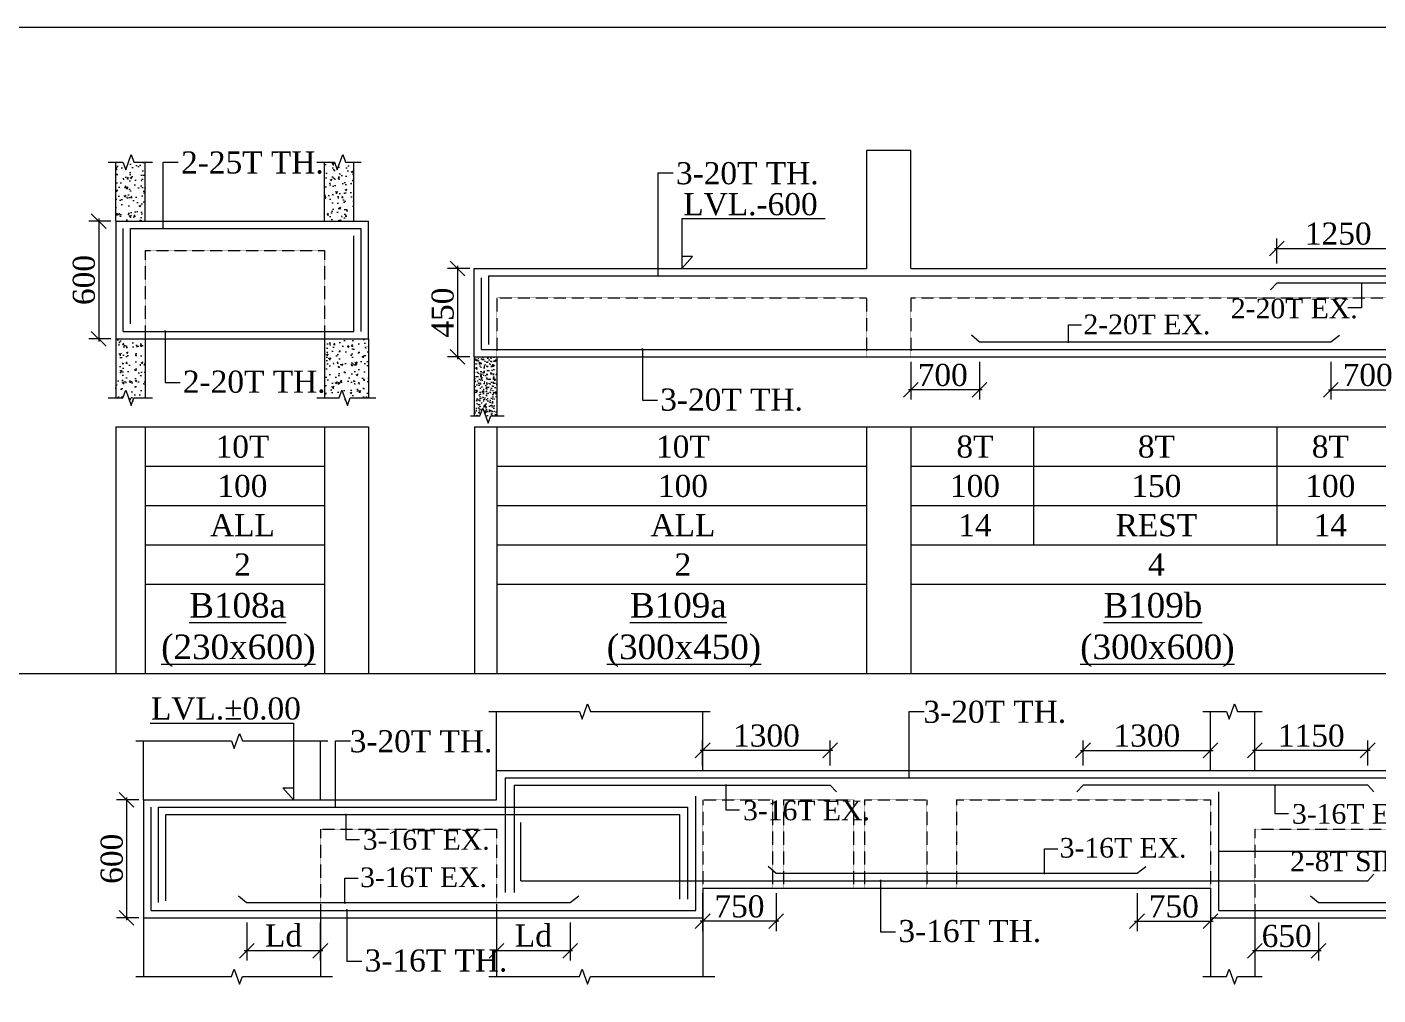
# Model space of a CAD drawing. Header units: millimetres. Extents: x 9781889 to 10654170, y -7832723 to -7608561.
# Drawn here: x 10333188 to 10346951, y -7770074 to -7760218 of the extents above; entities that cross this region are included whole.
import ezdxf
from ezdxf.enums import TextEntityAlignment as Align

# ---------------------------------------------------------------- set-up
doc = ezdxf.new("R2010")
doc.units = ezdxf.units.MM
doc.header["$LTSCALE"] = 10
doc.header["$PDMODE"] = 3
doc.linetypes.add('HIDDEN', pattern=[0.375, 0.25, -0.125])
for name, color, linetype, lineweight in [('LVL', 3, 'Continuous', 0), ('S-CUT OUT LINE', 9, 'Continuous', 0), ('S-DIM L.S.', 7, 'Continuous', 0), ('S-HATCH', 8, 'Continuous', 0), ('S-L.S.SECTION', 5, 'Continuous', 0), ('S-L.S.SLAB LINE', 252, 'HIDDEN', 0), ('S-L.S.STEEL', 1, 'Continuous', 9), ('S-L.S.STEEL 1', 6, 'Continuous', 0), ('S-SECTION MARK', 7, 'Continuous', 0), ('S-SHEET', 251, 'Continuous', 0), ('S-TEXT', 7, 'Continuous', 0), ('S-TEXT L.S. BEAM NO.', 30, 'Continuous', 0), ('S-TEXT. L.S.', 7, 'Continuous', 0)]:
    doc.layers.add(name, color=color, linetype=linetype, lineweight=lineweight)
doc.styles.add('135', font='arial.ttf', dxfattribs={"width": 0.8, "height": 135})
doc.styles.get("Standard").update_dxf_attribs({"font": 'arial.ttf'})
doc.styles.add('TEXT', font='times.ttf')
doc.dimstyles.new('75', dxfattribs={"dimtxt": 135, "dimasz": 90, "dimexe": 0.1, "dimexo": 0.03, "dimgap": 0.09, "dimtad": 1, "dimdec": 0, "dimzin": 0, "dimdsep": 46, "dimtxsty": '135', "dimblk": 'ARCHTICK', "dimcen": 0.09, "dimclrd": 256, "dimclre": 256, "dimclrt": 256, "dimadec": 0, "dimazin": 0, "dimtfac": 1, "dimtdec": 0, "dimtofl": 0, "dimtmove": 1, "dimatfit": 3, "dimldrblk": 'DOTSMALL', "dimfxl": 1, "dimtolj": 1, "dimtzin": 0, "dimlwd": -1, "dimlwe": -1, "dimarcsym": 0})
doc.dimstyles.new('SETU_1', dxfattribs={"dimtxt": 200, "dimasz": 150, "dimexe": 100, "dimexo": 50, "dimgap": 35, "dimtad": 1, "dimdec": 0, "dimzin": 0, "dimdsep": 46, "dimtxsty": 'Standard', "dimblk": 'OBLIQUE', "dimcen": 150, "dimdle": 25, "dimclrd": 256, "dimclre": 7, "dimclrt": 256, "dimadec": 0, "dimazin": 0, "dimtfac": 1, "dimtdec": 0, "dimtofl": 0, "dimtmove": 1, "dimatfit": 3, "dimfxl": 1, "dimtolj": 1, "dimtzin": 0, "dimlwd": -1, "dimlwe": 5, "dimarcsym": 1})
pattern_1 = [(50, (85437.4, 8513.23), (182.184669, -15.9390855), [19.05, -209.55]), (355, (85437.4, 8513.23), (-35.2434214, 191.0568452), [15.24, -167.6405842]), (100.4514447, (85452.58, 8511.9), (146.941247, 175.117752), [16.1900088, -178.0902446]), (46.1842, (85437.4, 8564.03), (271.079041, -42.042328), [28.575, -314.325]), (96.6355576, (85460, 8560.53), (237.404134, 247.4261246), [24.285023, -267.135608]), (351.1841512, (85437.4, 8564.03), (237.404134, 247.4261246), [22.859967, -251.459732]), (21, (85462.8, 8551.33), (151.6143913, -102.2651982), [19.05, -209.55]), (326, (85462.8, 8551.33), (61.8020283, 184.187966), [15.24, -167.64]), (71.451445, (85475.43, 8542.81), (213.4164193, 81.922769), [16.1900088, -178.0899376]), (37.5, (85437.4, 8513.23), (3.08860325, 84.55503887), [0, -165.608, 0, -170.18, 0, -168.275]), (7.5, (85437.4, 8513.23), (66.8196625, 100.1805748), [0, -97.028, 0, -161.798, 0, -64.135]), (327.5, (85380.76, 8513.23), (135.59059517, -5.728744), [0, -63.5, 0, -198.12, 0, -262.89]), (317.5, (85355.36, 8513.23), (148.1291814, 25.426491), [0, -82.55, 0, -131.572, 0, -186.69])]

# ---------------------------------------------------------------- blocks, each defined once
blk = doc.blocks.new('_ArchTick')
at = {"color": 0, "linetype": 'ByBlock', "const_width": 0.15}
blk.add_lwpolyline([(-0.5, -0.5), (0.5, 0.5)], dxfattribs=at)
blk = doc.blocks.new('_Oblique')
at = {"color": 0, "linetype": 'ByBlock', "lineweight": -2}
blk.add_line((-0.5, -0.5), (0.5, 0.5), dxfattribs=at)
blk = doc.blocks.new('*D779')
at = {"layer": 'Defpoints', "color": 0, "transparency": 16777216}
for p in [(10334093, -7762194), (10333918, -7763394), (10334093, -7763394)]:
    blk.add_point(p, dxfattribs=at)
at = {"layer": 'S-DIM L.S.', "color": 7, "lineweight": 5, "transparency": 16777216}
for p, q in [((10334043, -7762194), (10333818, -7762194)), ((10334043, -7763394), (10333818, -7763394))]:
    blk.add_line(p, q, dxfattribs=at)
at = {"layer": 'S-DIM L.S.', "transparency": 16777216}
blk.add_line((10333918, -7762169), (10333918, -7763419), dxfattribs=at)
at = {"layer": 'S-DIM L.S.', "transparency": 16777216, "xscale": 150, "yscale": 150, "zscale": 150}
for p, rotation in [((10333918, -7762194), 90), ((10333918, -7763394), 270)]:
    blk.add_blockref('_Oblique', p, dxfattribs=dict(at, rotation=rotation))
at = {"layer": 'S-DIM L.S.', "transparency": 16777216, "insert": (10333768, -7762794), "char_height": 225, "attachment_point": 5, "rotation": 90, "style": 'TEXT'}
blk.add_mtext('\\A1;600', dxfattribs=at)
blk = doc.blocks.new('*D780')
at = {"layer": 'Defpoints', "color": 0, "transparency": 16777216}
for p in [(10337748, -7762676), (10337573, -7763576), (10337748, -7763576)]:
    blk.add_point(p, dxfattribs=at)
at = {"layer": 'S-DIM L.S.', "color": 7, "lineweight": 5, "transparency": 16777216}
for p, q in [((10337698, -7762676), (10337473, -7762676)), ((10337698, -7763576), (10337473, -7763576))]:
    blk.add_line(p, q, dxfattribs=at)
at = {"layer": 'S-DIM L.S.', "transparency": 16777216}
blk.add_line((10337573, -7762651), (10337573, -7763601), dxfattribs=at)
at = {"layer": 'S-DIM L.S.', "transparency": 16777216, "xscale": 150, "yscale": 150, "zscale": 150}
for p, rotation in [((10337573, -7762676), 90), ((10337573, -7763576), 270)]:
    blk.add_blockref('_Oblique', p, dxfattribs=dict(at, rotation=rotation))
at = {"layer": 'S-DIM L.S.', "transparency": 16777216, "insert": (10337423, -7763126), "char_height": 225, "attachment_point": 5, "rotation": 90, "style": 'TEXT'}
blk.add_mtext('\\A1;450', dxfattribs=at)
blk = doc.blocks.new('*D789')
at = {"layer": 'Defpoints', "color": 0, "transparency": 16777216}
for p in [(10334376, -7768087), (10334201, -7769287), (10334376, -7769287)]:
    blk.add_point(p, dxfattribs=at)
at = {"layer": 'S-DIM L.S.', "color": 7, "lineweight": 5, "transparency": 16777216}
for p, q in [((10334326, -7768087), (10334101, -7768087)), ((10334326, -7769287), (10334101, -7769287))]:
    blk.add_line(p, q, dxfattribs=at)
at = {"layer": 'S-DIM L.S.', "transparency": 16777216}
blk.add_line((10334201, -7768062), (10334201, -7769312), dxfattribs=at)
at = {"layer": 'S-DIM L.S.', "transparency": 16777216, "xscale": 150, "yscale": 150, "zscale": 150}
for p, rotation in [((10334201, -7768087), 90), ((10334201, -7769287), 270)]:
    blk.add_blockref('_Oblique', p, dxfattribs=dict(at, rotation=rotation))
at = {"layer": 'S-DIM L.S.', "transparency": 16777216, "insert": (10334052, -7768687), "char_height": 225, "attachment_point": 5, "rotation": 90, "style": 'TEXT'}
blk.add_mtext('\\A1;600', dxfattribs=at)
blk = doc.blocks.new('*D790')
at = {"layer": 'Defpoints', "color": 0, "transparency": 16777216}
for p in [(10340071, -7767583), (10340071, -7767787, 0), (10341371, -7767787, 0)]:
    blk.add_point(p, dxfattribs=at)
at = {"layer": 'S-DIM L.S.', "color": 7, "lineweight": 5, "transparency": 16777216}
for p, q in [((10340071, -7767737), (10340071, -7767483)), ((10341371, -7767737), (10341371, -7767483))]:
    blk.add_line(p, q, dxfattribs=at)
at = {"layer": 'S-DIM L.S.', "transparency": 16777216}
blk.add_line((10341396, -7767583), (10340046, -7767583), dxfattribs=at)
at = {"layer": 'S-DIM L.S.', "transparency": 16777216, "xscale": 150, "yscale": 150, "zscale": 150, "rotation": 180}
blk.add_blockref('_Oblique', (10340071, -7767583), dxfattribs=at)
at = {"layer": 'S-DIM L.S.', "transparency": 16777216, "xscale": 150, "yscale": 150, "zscale": 150}
blk.add_blockref('_Oblique', (10341371, -7767583), dxfattribs=at)
at = {"layer": 'S-DIM L.S.', "transparency": 16777216, "insert": (10340721, -7767434), "char_height": 225, "attachment_point": 5, "style": 'TEXT'}
blk.add_mtext('\\A1;1300', dxfattribs=at)
blk = doc.blocks.new('*D791')
at = {"layer": 'Defpoints', "color": 0, "transparency": 16777216}
for p in [(10344496, -7768987, 0), (10345246, -7768987, 0), (10345246, -7769323)]:
    blk.add_point(p, dxfattribs=at)
at = {"layer": 'S-DIM L.S.', "color": 7, "lineweight": 5, "transparency": 16777216}
for p, q in [((10344496, -7769037), (10344496, -7769423)), ((10345246, -7769037), (10345246, -7769423))]:
    blk.add_line(p, q, dxfattribs=at)
at = {"layer": 'S-DIM L.S.', "transparency": 16777216}
blk.add_line((10344471, -7769323), (10345271, -7769323), dxfattribs=at)
at = {"layer": 'S-DIM L.S.', "transparency": 16777216, "xscale": 150, "yscale": 150, "zscale": 150, "rotation": 180}
blk.add_blockref('_Oblique', (10344496, -7769323), dxfattribs=at)
at = {"layer": 'S-DIM L.S.', "transparency": 16777216, "xscale": 150, "yscale": 150, "zscale": 150}
blk.add_blockref('_Oblique', (10345246, -7769323), dxfattribs=at)
at = {"layer": 'S-DIM L.S.', "transparency": 16777216, "insert": (10344871, -7769173), "char_height": 225, "attachment_point": 5, "style": 'TEXT'}
blk.add_mtext('\\A1;750', dxfattribs=at)
blk = doc.blocks.new('*D792')
at = {"layer": 'Defpoints', "color": 0, "transparency": 16777216}
for p in [(10340071, -7768987, 0), (10340821, -7768987, 0), (10340071, -7769323)]:
    blk.add_point(p, dxfattribs=at)
at = {"layer": 'S-DIM L.S.', "color": 7, "lineweight": 5, "transparency": 16777216}
for p, q in [((10340071, -7769037), (10340071, -7769423)), ((10340821, -7769037), (10340821, -7769423))]:
    blk.add_line(p, q, dxfattribs=at)
at = {"layer": 'S-DIM L.S.', "transparency": 16777216}
blk.add_line((10340846, -7769323), (10340046, -7769323), dxfattribs=at)
at = {"layer": 'S-DIM L.S.', "transparency": 16777216, "xscale": 150, "yscale": 150, "zscale": 150, "rotation": 180}
blk.add_blockref('_Oblique', (10340071, -7769323), dxfattribs=at)
at = {"layer": 'S-DIM L.S.', "transparency": 16777216, "xscale": 150, "yscale": 150, "zscale": 150}
blk.add_blockref('_Oblique', (10340821, -7769323), dxfattribs=at)
at = {"layer": 'S-DIM L.S.', "transparency": 16777216, "insert": (10340446, -7769173), "char_height": 225, "attachment_point": 5, "style": 'TEXT'}
blk.add_mtext('\\A1;750', dxfattribs=at)
blk = doc.blocks.new('*D793')
at = {"layer": 'Defpoints', "color": 0, "transparency": 16777216}
for p in [(10345696, -7767583), (10345696, -7767787, 0), (10346846, -7767787, 0)]:
    blk.add_point(p, dxfattribs=at)
at = {"layer": 'S-DIM L.S.', "color": 7, "lineweight": 5, "transparency": 16777216}
for p, q in [((10345696, -7767737), (10345696, -7767483)), ((10346846, -7767737), (10346846, -7767483))]:
    blk.add_line(p, q, dxfattribs=at)
at = {"layer": 'S-DIM L.S.', "transparency": 16777216}
blk.add_line((10346871, -7767583), (10345671, -7767583), dxfattribs=at)
at = {"layer": 'S-DIM L.S.', "transparency": 16777216, "xscale": 150, "yscale": 150, "zscale": 150, "rotation": 180}
blk.add_blockref('_Oblique', (10345696, -7767583), dxfattribs=at)
at = {"layer": 'S-DIM L.S.', "transparency": 16777216, "xscale": 150, "yscale": 150, "zscale": 150}
blk.add_blockref('_Oblique', (10346846, -7767583), dxfattribs=at)
at = {"layer": 'S-DIM L.S.', "transparency": 16777216, "insert": (10346271, -7767434), "char_height": 225, "attachment_point": 5, "style": 'TEXT'}
blk.add_mtext('\\A1;1150', dxfattribs=at)
blk = doc.blocks.new('*D794')
at = {"layer": 'Defpoints', "color": 0, "transparency": 16777216}
for p in [(10345246, -7767583), (10343946, -7767787, 0), (10345246, -7767787, 0)]:
    blk.add_point(p, dxfattribs=at)
at = {"layer": 'S-DIM L.S.', "color": 7, "lineweight": 5, "transparency": 16777216}
for p, q in [((10343946, -7767737), (10343946, -7767483)), ((10345246, -7767737), (10345246, -7767483))]:
    blk.add_line(p, q, dxfattribs=at)
at = {"layer": 'S-DIM L.S.', "transparency": 16777216}
blk.add_line((10343921, -7767583), (10345271, -7767583), dxfattribs=at)
at = {"layer": 'S-DIM L.S.', "transparency": 16777216, "xscale": 150, "yscale": 150, "zscale": 150, "rotation": 180}
blk.add_blockref('_Oblique', (10343946, -7767583), dxfattribs=at)
at = {"layer": 'S-DIM L.S.', "transparency": 16777216, "xscale": 150, "yscale": 150, "zscale": 150}
blk.add_blockref('_Oblique', (10345246, -7767583), dxfattribs=at)
at = {"layer": 'S-DIM L.S.', "transparency": 16777216, "insert": (10344596, -7767434), "char_height": 225, "attachment_point": 5, "style": 'TEXT'}
blk.add_mtext('\\A1;1300', dxfattribs=at)
blk = doc.blocks.new('*D796')
at = {"layer": 'Defpoints', "color": 0, "transparency": 16777216}
for p in [(10345696, -7769287, 0), (10346346, -7769287, 0), (10345696, -7769623)]:
    blk.add_point(p, dxfattribs=at)
at = {"layer": 'S-DIM L.S.', "color": 7, "lineweight": 5, "transparency": 16777216}
for p, q in [((10345696, -7769337), (10345696, -7769723)), ((10346346, -7769337), (10346346, -7769723))]:
    blk.add_line(p, q, dxfattribs=at)
at = {"layer": 'S-DIM L.S.', "transparency": 16777216}
blk.add_line((10346371, -7769623), (10345671, -7769623), dxfattribs=at)
at = {"layer": 'S-DIM L.S.', "transparency": 16777216, "xscale": 150, "yscale": 150, "zscale": 150, "rotation": 180}
blk.add_blockref('_Oblique', (10345696, -7769623), dxfattribs=at)
at = {"layer": 'S-DIM L.S.', "transparency": 16777216, "xscale": 150, "yscale": 150, "zscale": 150}
blk.add_blockref('_Oblique', (10346346, -7769623), dxfattribs=at)
at = {"layer": 'S-DIM L.S.', "transparency": 16777216, "insert": (10346021, -7769474), "char_height": 225, "attachment_point": 5, "style": 'TEXT'}
blk.add_mtext('\\A1;650', dxfattribs=at)
blk = doc.blocks.new('*D1204')
at = {"layer": 'Defpoints', "color": 0, "transparency": 16777216}
for p in [(10335426, -7769287, 0), (10336176, -7769287, 0), (10335426, -7769623)]:
    blk.add_point(p, dxfattribs=at)
at = {"layer": 'S-DIM L.S.', "color": 7, "lineweight": 5, "transparency": 16777216}
for p, q in [((10335426, -7769337), (10335426, -7769723)), ((10336176, -7769337), (10336176, -7769723))]:
    blk.add_line(p, q, dxfattribs=at)
at = {"layer": 'S-DIM L.S.', "transparency": 16777216}
blk.add_line((10336201, -7769623), (10335401, -7769623), dxfattribs=at)
at = {"layer": 'S-DIM L.S.', "transparency": 16777216, "xscale": 150, "yscale": 150, "zscale": 150, "rotation": 180}
blk.add_blockref('_Oblique', (10335426, -7769623), dxfattribs=at)
at = {"layer": 'S-DIM L.S.', "transparency": 16777216, "xscale": 150, "yscale": 150, "zscale": 150}
blk.add_blockref('_Oblique', (10336176, -7769623), dxfattribs=at)
at = {"layer": 'S-DIM L.S.', "transparency": 16777216, "insert": (10335801, -7769470), "char_height": 225, "attachment_point": 5, "style": 'TEXT'}
blk.add_mtext('\\A1;Ld', dxfattribs=at)
blk = doc.blocks.new('*D1205')
at = {"layer": 'Defpoints', "color": 0, "transparency": 16777216}
for p in [(10337971, -7769287, 0), (10338721, -7769287, 0), (10337971, -7769623)]:
    blk.add_point(p, dxfattribs=at)
at = {"layer": 'S-DIM L.S.', "color": 7, "lineweight": 5, "transparency": 16777216}
for p, q in [((10337971, -7769337), (10337971, -7769723)), ((10338721, -7769337), (10338721, -7769723))]:
    blk.add_line(p, q, dxfattribs=at)
at = {"layer": 'S-DIM L.S.', "transparency": 16777216}
blk.add_line((10338746, -7769623), (10337946, -7769623), dxfattribs=at)
at = {"layer": 'S-DIM L.S.', "transparency": 16777216, "xscale": 150, "yscale": 150, "zscale": 150, "rotation": 180}
blk.add_blockref('_Oblique', (10337971, -7769623), dxfattribs=at)
at = {"layer": 'S-DIM L.S.', "transparency": 16777216, "xscale": 150, "yscale": 150, "zscale": 150}
blk.add_blockref('_Oblique', (10338721, -7769623), dxfattribs=at)
at = {"layer": 'S-DIM L.S.', "transparency": 16777216, "insert": (10338346, -7769470), "char_height": 225, "attachment_point": 5, "style": 'TEXT'}
blk.add_mtext('\\A1;Ld', dxfattribs=at)
blk = doc.blocks.new('*D1674')
at = {"layer": 'Defpoints', "color": 0, "transparency": 16777216}
for p in [(10347171, -7762472), (10345921, -7762676, 0), (10347171, -7762676, 0)]:
    blk.add_point(p, dxfattribs=at)
at = {"layer": 'S-DIM L.S.', "transparency": 16777216}
blk.add_line((10345896, -7762472), (10347196, -7762472), dxfattribs=at)
at = {"layer": 'S-DIM L.S.', "color": 7, "lineweight": 5, "transparency": 16777216}
for p, q in [((10345921, -7762626), (10345921, -7762372)), ((10347171, -7762626), (10347171, -7762372))]:
    blk.add_line(p, q, dxfattribs=at)
at = {"layer": 'S-DIM L.S.', "transparency": 16777216, "xscale": 150, "yscale": 150, "zscale": 150, "rotation": 180}
blk.add_blockref('_Oblique', (10345921, -7762472), dxfattribs=at)
at = {"layer": 'S-DIM L.S.', "transparency": 16777216, "xscale": 150, "yscale": 150, "zscale": 150}
blk.add_blockref('_Oblique', (10347171, -7762472), dxfattribs=at)
at = {"layer": 'S-DIM L.S.', "transparency": 16777216, "insert": (10346546, -7762323), "char_height": 225, "attachment_point": 5, "style": 'TEXT'}
blk.add_mtext('\\A1;1250', dxfattribs=at)
blk = doc.blocks.new('*D1695')
at = {"layer": 'Defpoints', "color": 0, "transparency": 16777216}
for p in [(10346471, -7763576, 0), (10347171, -7763576, 0), (10347171, -7763912)]:
    blk.add_point(p, dxfattribs=at)
at = {"layer": 'S-DIM L.S.', "color": 7, "lineweight": 5, "transparency": 16777216}
for p, q in [((10346471, -7763626), (10346471, -7764012)), ((10347171, -7763626), (10347171, -7764012))]:
    blk.add_line(p, q, dxfattribs=at)
at = {"layer": 'S-DIM L.S.', "transparency": 16777216}
blk.add_line((10346446, -7763912), (10347196, -7763912), dxfattribs=at)
at = {"layer": 'S-DIM L.S.', "transparency": 16777216, "xscale": 150, "yscale": 150, "zscale": 150, "rotation": 180}
blk.add_blockref('_Oblique', (10346471, -7763912), dxfattribs=at)
at = {"layer": 'S-DIM L.S.', "transparency": 16777216, "xscale": 150, "yscale": 150, "zscale": 150}
blk.add_blockref('_Oblique', (10347171, -7763912), dxfattribs=at)
at = {"layer": 'S-DIM L.S.', "transparency": 16777216, "insert": (10346846, -7763762), "char_height": 225, "attachment_point": 5, "style": 'TEXT'}
blk.add_mtext('\\A1;700', dxfattribs=at)
blk = doc.blocks.new('*D1696')
at = {"layer": 'Defpoints', "color": 0, "transparency": 16777216}
for p in [(10342192, -7763576, 0), (10342892, -7763576, 0), (10342192, -7763912)]:
    blk.add_point(p, dxfattribs=at)
at = {"layer": 'S-DIM L.S.', "color": 7, "lineweight": 5, "transparency": 16777216}
for p, q in [((10342192, -7763626), (10342192, -7764012)), ((10342892, -7763626), (10342892, -7764012))]:
    blk.add_line(p, q, dxfattribs=at)
at = {"layer": 'S-DIM L.S.', "transparency": 16777216}
blk.add_line((10342917, -7763912), (10342167, -7763912), dxfattribs=at)
at = {"layer": 'S-DIM L.S.', "transparency": 16777216, "xscale": 150, "yscale": 150, "zscale": 150, "rotation": 180}
blk.add_blockref('_Oblique', (10342192, -7763912), dxfattribs=at)
at = {"layer": 'S-DIM L.S.', "transparency": 16777216, "xscale": 150, "yscale": 150, "zscale": 150}
blk.add_blockref('_Oblique', (10342892, -7763912), dxfattribs=at)
at = {"layer": 'S-DIM L.S.', "transparency": 16777216, "insert": (10342517, -7763762), "char_height": 225, "attachment_point": 5, "style": 'TEXT'}
blk.add_mtext('\\A1;700', dxfattribs=at)

msp = doc.modelspace()

# ---------------------------------------------------------------- hatches: boundary and pattern name
at = {"layer": 'S-HATCH', "linetype": 'ByBlock'}
h = msp.add_hatch(dxfattribs=at)
h.set_pattern_fill('AR-CONC', color=256)
h.set_pattern_definition(pattern_1)
h.paths.add_polyline_path([(10334392.8, -7761593.8), (10334277.5, -7761593.8), (10334249.6, -7761516.9), (10334193.6, -7761670.6), (10334165.7, -7761593.8), (10334092.9, -7761593.8), (10334092.9, -7762193.8), (10334392.8, -7762193.8)])
h = msp.add_hatch(dxfattribs=at)
h.set_pattern_fill('AR-CONC', color=256)
h.set_pattern_definition(pattern_1)
h.paths.add_polyline_path([(10336517.8, -7761593.8), (10336432.6, -7761593.8), (10336404.6, -7761516.9), (10336348.7, -7761670.6), (10336320.7, -7761593.8), (10336217.8, -7761593.8), (10336217.8, -7762193.8), (10336517.8, -7762193.8)])
h = msp.add_hatch(dxfattribs=at)
h.set_pattern_fill('AR-CONC', color=256)
h.set_pattern_definition(pattern_1)
h.paths.add_polyline_path([(10334392.8, -7763393.8), (10334092.9, -7763393.8), (10334092.9, -7763993.8), (10334165.7, -7763993.8), (10334193.6, -7763916.9), (10334249.6, -7764070.6), (10334277.5, -7763993.8), (10334392.8, -7763993.8)])
h = msp.add_hatch(dxfattribs=at)
h.set_pattern_fill('AR-CONC', color=256)
h.set_pattern_definition(pattern_1)
h.paths.add_polyline_path([(10336217.8, -7763993.8), (10336368.1, -7763993.8), (10336396.1, -7763916.9), (10336452.1, -7764070.6), (10336480, -7763993.8), (10336667.8, -7763993.8), (10336667.8, -7763393.8), (10336217.8, -7763393.8)])
at = {"layer": 'S-HATCH'}
h = msp.add_hatch(dxfattribs=at)
h.set_pattern_fill('AR-CONC', color=256, scale=0.5)
h.set_pattern_definition([(50, (544015.525, -34958.87), (91.0923345, -7.96954277), [9.525, -104.775]), (355, (544015.52, -34958.87), (-17.6217107, 95.5284226), [7.62, -83.8202921]), (100.4514447, (544023.12, -34959.54), (73.47062355, 87.55887596), [8.0950044, -89.0451223]), (46.1842, (544015.52, -34933.47), (135.5395204, -21.021164), [14.2875, -157.1625]), (96.6355576, (544026.82, -34935.22), (118.702067, 123.7130623), [12.1425116, -133.5678041]), (351.1841512, (544015.52, -34933.47), (118.702067, 123.7130623), [11.4299835, -125.729866]), (21, (544028.225, -34939.82), (75.80719563, -51.1325991), [9.525, -104.775]), (326, (544028.22, -34939.82), (30.9010142, 92.09398306), [7.62, -83.82]), (71.451445, (544034.54, -34944.08), (106.70820964, 40.96138444), [8.0950044, -89.0449688]), (37.5, (544015.525, -34958.873), (1.544301625, 42.27751944), [0, -82.804, 0, -85.09, 0, -84.1375]), (7.5, (544015.525, -34958.873), (33.40983126, 50.09028741), [0, -48.514, 0, -80.899, 0, -32.0675]), (327.5, (543987.204, -34958.873), (67.79529758, -2.864372), [0, -31.75, 0, -99.06, 0, -131.445]), (317.5, (543974.504, -34958.873), (74.0645907, 12.71324552), [0, -41.275, 0, -65.786, 0, -93.345])])
h.paths.add_polyline_path([(10337973.8, -7764176), (10337858, -7764176), (10337830, -7764099.2), (10337802.1, -7764176), (10337743.8, -7764176), (10337743.8, -7763576), (10337973.8, -7763576)])

# ---------------------------------------------------------------- linework, layer by layer
at = {"layer": 'LVL', "linetype": 'Continuous', "elevation": 0}
for points in [[(10341319.4, -7762172.6), (10339858.1, -7762172.6), (10339858.1, -7762676), (10339966.3, -7762553.9), (10339858.1, -7762553.9)], [(10334441.7, -7767307.5), (10335903, -7767307.5), (10335903, -7768086.9), (10335794.8, -7767964.9), (10335903, -7767964.9)]]:
    msp.add_lwpolyline(points, dxfattribs=at)
at = {"layer": 'S-CUT OUT LINE', "color": 5, "elevation": 0}
for points in [[(10334014.6, -7761593.8), (10334165.7, -7761593.8), (10334193.6, -7761670.6), (10334249.6, -7761516.9), (10334277.5, -7761593.8), (10334467.9, -7761593.8)], [(10336139.5, -7761593.8), (10336320.7, -7761593.8), (10336348.7, -7761670.6), (10336404.6, -7761516.9), (10336432.6, -7761593.8), (10336592.8, -7761593.8)], [(10334014.6, -7763993.8), (10334165.7, -7763993.8), (10334193.6, -7763916.9), (10334249.6, -7764070.6), (10334277.5, -7763993.8), (10334467.9, -7763993.8)], [(10336139.5, -7763993.8), (10336368.1, -7763993.8), (10336396.1, -7763916.9), (10336452.1, -7764070.6), (10336480, -7763993.8), (10336742.8, -7763993.8)], [(10337892.9, -7767186.9), (10338815.6, -7767186.9), (10338843.6, -7767263.8), (10338899.5, -7767110.1), (10338927.5, -7767186.9), (10340146.2, -7767186.9)], [(10345167.9, -7767186.9), (10345406.8, -7767186.9), (10345434.7, -7767263.8), (10345490.7, -7767110.1), (10345518.6, -7767186.9), (10345771.2, -7767186.9)], [(10334297.9, -7767486.9), (10335270.2, -7767486.9), (10335298.2, -7767563.8), (10335354.1, -7767410.1), (10335382.1, -7767486.9), (10336251.2, -7767486.9)], [(10334297.9, -7769886.9), (10335270.2, -7769886.9), (10335298.2, -7769810.1), (10335354.1, -7769963.8), (10335382.1, -7769886.9), (10336300.1, -7769886.9)], [(10337892.9, -7769886.9), (10338815.6, -7769886.9), (10338843.6, -7769810.1), (10338899.5, -7769963.8), (10338927.5, -7769886.9), (10340195.2, -7769886.9)], [(10345167.9, -7769886.9), (10345406.8, -7769886.9), (10345434.7, -7769810.1), (10345490.7, -7769963.8), (10345518.6, -7769886.9), (10345771.2, -7769886.9)]]:
    msp.add_lwpolyline(points, dxfattribs=at)
at = {"layer": 'S-CUT OUT LINE', "color": 1, "elevation": 0}
msp.add_lwpolyline([(10337704.4, -7764176), (10337802.1, -7764176), (10337830, -7764099.2), (10337886, -7764252.9), (10337914, -7764176), (10338048.8, -7764176)], dxfattribs=at)
at = {"layer": 'S-L.S.SECTION'}
for p, q in [((10334092.9, -7762193.8, 0), (10334092.9, -7761593.8, 0)), ((10334392.9, -7762193.8, 0), (10334392.9, -7761593.8, 0)), ((10336217.8, -7762193.8), (10336217.8, -7761593.8)), ((10336517.8, -7762193.8), (10336517.8, -7761593.8)), ((10334092.8, -7762193.8, 0), (10336667.8, -7762193.8, 0)), ((10334092.9, -7762193.8, 0), (10334092.9, -7763393.8, 0)), ((10336667.8, -7763393.8, 0), (10336667.8, -7762193.8, 0)), ((10337743.8, -7762676, 0), (10341740.9, -7762676, 0)), ((10337743.8, -7763576, 0), (10337743.8, -7762676, 0)), ((10337743.8, -7763576, 0), (10337743.8, -7762676, 0)), ((10342190.9, -7762676, 0), (10347620.9, -7762676, 0)), ((10334092.8, -7763393.8, 0), (10336667.8, -7763393.8, 0)), ((10334092.9, -7763393.8, 0), (10334092.9, -7763993.8, 0)), ((10334392.9, -7763393.8, 0), (10334392.9, -7763993.8, 0)), ((10336217.8, -7763393.8), (10336217.8, -7763993.8)), ((10336667.8, -7763393.8), (10336667.8, -7763993.8)), ((10337747.9, -7763576, 0), (10347620.9, -7763576, 0)), ((10337971.2, -7768086.9, 0), (10337971.2, -7767186.9, 0)), ((10340071.2, -7767786.9, 0), (10340071.2, -7767186.9, 0)), ((10345246.2, -7767786.9, 0), (10345246.2, -7767186.9, 0)), ((10345696.2, -7767786.9, 0), (10345696.2, -7767186.9, 0)), ((10334376.2, -7768086.9, 0), (10334376.2, -7767486.9, 0)), ((10336176.2, -7768086.9, 0), (10336176.2, -7767486.9, 0)), ((10337971.2, -7767786.9, 0), (10351981.2, -7767786.9, 0)), ((10334376.2, -7768086.9, 0), (10337971.2, -7768086.9, 0)), ((10334376.2, -7768086.9, 0), (10334376.2, -7769286.9, 0)), ((10340071.2, -7768986.9, 0), (10340071.2, -7769886.9, 0)), ((10340071.2, -7768986.9, 0), (10345246.2, -7768986.9, 0)), ((10345246.2, -7768986.9, 0), (10345246.2, -7769886.9, 0)), ((10334376.2, -7769286.9, 0), (10340071.2, -7769286.9, 0)), ((10334376.2, -7769286.9, 0), (10334376.2, -7769886.9, 0)), ((10336176.2, -7769286.9, 0), (10336176.2, -7769886.9, 0)), ((10337971.2, -7769286.9, 0), (10337971.2, -7769886.9, 0)), ((10345246.2, -7769286.9, 0), (10356985, -7769286.9, 0)), ((10345696.2, -7769286.9, 0), (10345696.2, -7769886.9, 0))]:
    msp.add_line(p, q, dxfattribs=at)
at = {"layer": 'S-L.S.SECTION', "color": 1}
for p, q in [((10337743.8, -7763576, 0), (10337743.8, -7764176, 0)), ((10337973.8, -7763576, 0), (10337973.8, -7764176, 0))]:
    msp.add_line(p, q, dxfattribs=at)
at = {"layer": 'S-L.S.SECTION', "elevation": 0}
msp.add_lwpolyline([(10342190.9, -7762676), (10342190.9, -7761476), (10341740.9, -7761476), (10341740.9, -7762676)], dxfattribs=at)
at = {"layer": 'S-L.S.SLAB LINE', "ltscale": 0.3}
for p, q in [((10334092.8, -7762493.8, 0), (10334092.9, -7762493.8, 0)), ((10334392.8, -7762493.8, 0), (10336217.8, -7762493.8)), ((10334392.9, -7762493.8, 0), (10334392.9, -7763393.8, 0)), ((10336217.8, -7762493.8), (10336217.8, -7763393.8)), ((10337973.8, -7762976, 0), (10341740.8, -7762976, 0)), ((10337973.8, -7762976, 0), (10337973.8, -7763576, 0)), ((10337973.8, -7762976, 0), (10337973.8, -7763576, 0)), ((10337973.8, -7762976, 0), (10337973.8, -7763576, 0)), ((10341740.8, -7762976, 0), (10341740.8, -7763576, 0)), ((10342190.8, -7762976, 0), (10342190.8, -7763576, 0)), ((10342190.8, -7762976, 0), (10347170.8, -7762976, 0)), ((10340071.2, -7768086.9, 0), (10340781.2, -7768086.9, 0)), ((10340071.2, -7768086.9, 0), (10340071.2, -7768986.9, 0)), ((10340781.2, -7768086.9, 0), (10340781.2, -7768986.9, 0)), ((10340896.2, -7768086.9, 0), (10341606.2, -7768086.9, 0)), ((10340896.2, -7768086.9, 0), (10340896.2, -7768986.9, 0)), ((10341606.2, -7768086.9, 0), (10341606.2, -7768986.9, 0)), ((10341721.2, -7768086.9, 0), (10342356.2, -7768086.9, 0)), ((10341721.2, -7768086.9, 0), (10341721.2, -7768986.9, 0)), ((10342356.2, -7768086.9, 0), (10342356.2, -7768986.9, 0)), ((10342656.2, -7768086.9, 0), (10345246.2, -7768086.9, 0)), ((10342656.2, -7768086.9, 0), (10342656.2, -7768986.9, 0)), ((10345246.2, -7768086.9, 0), (10345246.2, -7768986.9, 0)), ((10334376.2, -7768386.9, 0), (10334376.2, -7768386.9, 0)), ((10336176.2, -7768386.9, 0), (10337971.2, -7768386.9, 0)), ((10336176.2, -7768386.9, 0), (10336176.2, -7769286.9, 0)), ((10337971.2, -7768386.9, 0), (10337971.2, -7769286.9, 0)), ((10345696.2, -7768386.9, 0), (10347676.2, -7768386.9, 0)), ((10345696.2, -7768386.9, 0), (10345696.2, -7769286.9, 0))]:
    msp.add_line(p, q, dxfattribs=at)
at = {"layer": 'S-L.S.STEEL'}
for p, q in [((10334167.8, -7763318.8, 0), (10334167.8, -7762268.8, 0)), ((10334242.8, -7762268.8, 0), (10336592.8, -7762268.8, 0)), ((10334242.8, -7763239.1, 0), (10334242.8, -7762268.8, 0)), ((10336517.8, -7763318.8, 0), (10336517.8, -7762343.8, 0)), ((10336592.8, -7763318.8, 0), (10336592.8, -7762268.8, 0)), ((10337893.8, -7762751, 0), (10347455.4, -7762751, 0)), ((10337893.8, -7763451.3, 0), (10337893.8, -7762751, 0)), ((10337818.8, -7763501, 0), (10337818.8, -7762773.4, 0)), ((10334167.8, -7763318.8, 0), (10336517.8, -7763318.8, 0)), ((10337818.8, -7763501, 0), (10347542.9, -7763501, 0)), ((10338060.6, -7767861.9, 0), (10338060.6, -7769030.4, 0)), ((10338150.1, -7767936.9, 0), (10341371.2, -7767936.9, 0)), ((10338150.1, -7767936.9, 0), (10338150.1, -7769030.4, 0)), ((10341371.2, -7767936.9, 0), (10341434.4, -7768003.8, 0)), ((10343946.1, -7767936.9, 0), (10343882.9, -7768003.8, 0)), ((10346846.3, -7767936.9, 0), (10343946.1, -7767936.9, 0)), ((10346846.3, -7767936.9, 0), (10346909.4, -7768003.8, 0)), ((10340000, -7769211.9, 0), (10340000, -7768049.4, 0)), ((10345330.8, -7769211.9, 0), (10345330.8, -7768006.7, 0)), ((10334451.2, -7769211.9, 0), (10334451.2, -7768161.9, 0)), ((10334601.2, -7769115.7, 0), (10334601.2, -7768236.9, 0)), ((10334601.2, -7768236.9, 0), (10339834.3, -7768236.9, 0)), ((10339834.3, -7768236.9, 0), (10339834.3, -7769098.9, 0)), ((10339917.1, -7768161.9, 0), (10339917.1, -7769098.9, 0)), ((10338219.8, -7768911.9, 0), (10338219.8, -7768318.2, 0)), ((10338219.8, -7768911.9, 0), (10346846.3, -7768911.9, 0)), ((10346909.4, -7768845.1, 0), (10346846.3, -7768911.9, 0)), ((10334451.2, -7769211.9, 0), (10340000, -7769211.9, 0)), ((10345330.8, -7769211.9, 0), (10356914.1, -7769211.9, 0))]:
    msp.add_line(p, q, dxfattribs=at)
at = {"layer": 'S-L.S.STEEL', "elevation": 0}
for points in [[(10346560.2, -7763357.8), (10346470.7, -7763426), (10342892.4, -7763426), (10342810.4, -7763355.3)], [(10344585.5, -7768768.7), (10344496, -7768836.9), (10340821.3, -7768836.9), (10340739.3, -7768766.2)], [(10338810.8, -7769068.7), (10338721.3, -7769136.9), (10335423.3, -7769136.9), (10335341.3, -7769066.2)], [(10349620.6, -7769068.7), (10349531.1, -7769136.9), (10346346.3, -7769136.9), (10346264.3, -7769066.2)]]:
    msp.add_lwpolyline(points, dxfattribs=at)
at = {"layer": 'S-L.S.STEEL'}
for points in [[(10347377.3, -7762826, 0), (10345920.8, -7762826, 0), (10345857.6, -7762892.9, 0)], [(10338060.6, -7767861.9, 0), (10351899.2, -7767861.9, 0), (10351899.2, -7769112.1, 0)], [(10334526.2, -7769132.3, 0), (10334526.2, -7768161.9, 0), (10339917.1, -7768161.9, 0)]]:
    msp.add_polyline3d(points, dxfattribs=at)
at = {"layer": 'S-L.S.STEEL 1'}
msp.add_line((10345330.8, -7768609.3, 0), (10351899.2, -7768609.3, 0), dxfattribs=at)
at = {"layer": 'S-SHEET'}
for p, q in [((10334092.8, -7764290.3, 0), (10336667.8, -7764290.3, 0)), ((10334092.8, -7764290.3), (10334092.8, -7766799.5)), ((10334392.8, -7764290.3), (10334392.8, -7766799.5)), ((10336217.8, -7764290.3), (10336217.8, -7766799.5)), ((10336667.8, -7764290.3), (10336667.8, -7766799.5)), ((10337747.9, -7764290.3), (10337747.9, -7766799.5)), ((10337747.9, -7764290.3), (10347620.8, -7764290.3, 0)), ((10337973.8, -7764290.3, 0), (10337973.8, -7766799.5, 0)), ((10341740.8, -7764290.3, 0), (10341740.8, -7766799.5, 0)), ((10342190.8, -7764290.3, 0), (10342190.8, -7766799.5, 0)), ((10343440.8, -7764290.3, 0), (10343440.8, -7765490.3, 0)), ((10345920.8, -7764290.3, 0), (10345920.8, -7765490.3, 0)), ((10334392.8, -7764690.3, 0), (10336217.8, -7764690.3, 0)), ((10337973.8, -7764690.3, 0), (10341740.8, -7764690.3, 0)), ((10342190.8, -7764690.3, 0), (10347170.8, -7764690.3, 0)), ((10334392.8, -7765090.3, 0), (10336217.8, -7765090.3, 0)), ((10337973.8, -7765090.3, 0), (10341740.8, -7765090.3, 0)), ((10342190.8, -7765090.3, 0), (10347170.8, -7765090.3, 0)), ((10334392.8, -7765490.3, 0), (10336217.8, -7765490.3, 0)), ((10337973.8, -7765490.3, 0), (10341740.8, -7765490.3, 0)), ((10342190.8, -7765490.3, 0), (10347170.8, -7765490.3, 0)), ((10334392.8, -7765890.3, 0), (10336217.8, -7765890.3, 0)), ((10337973.8, -7765890.3, 0), (10341740.8, -7765890.3, 0)), ((10342190.8, -7765890.3, 0), (10347170.8, -7765890.3, 0)), ((10316143.4, -7766799.5), (10367477.6, -7766799.5)), ((10334092.8, -7766799.5, 0), (10336667.8, -7766799.5, 0)), ((10337747.9, -7766799.5, 0), (10347620.8, -7766799.5, 0))]:
    msp.add_line(p, q, dxfattribs=at)
msp.add_lwpolyline([(10316143.4, -7760218.1), (10367477.6, -7760218.1), (10367477.6, -7801877.7), (10316143.4, -7801877.7)], close=True, dxfattribs=at)

# ---------------------------------------------------------------- texts
at = {"layer": 'LVL', "style": 'TEXT'}
for s, p in [('LVL.-600', (10339873.9, -7762134.1, 0)), ('LVL.%%P0.00', (10334450.9, -7767269.1, 0))]:
    msp.add_text(s, height=225, dxfattribs=at).set_placement(p)
at = {"layer": 'S-L.S.STEEL 1', "style": 'TEXT'}
msp.add_text('2-8T SIDE.', height=200, dxfattribs=at).set_placement((10346055.3, -7768813.5, 0))
at = {"layer": 'S-TEXT', "linetype": 'ByBlock', "style": 'TEXT'}
for s, p in [('10T', (10335382.5, -7764490.3, 0)), ('10T', (10339869.9, -7764490.3, 0)), ('8T', (10342844.8, -7764490.3, 0)), ('8T', (10344693.4, -7764490.3, 0)), ('8T', (10346465.3, -7764490.3, 0)), ('100', (10335382.5, -7764890.3, 0)), ('100', (10339869.9, -7764890.3, 0)), ('100', (10342844.8, -7764890.3, 0)), ('150', (10344693.4, -7764890.3, 0)), ('100', (10346465.3, -7764890.3, 0)), ('ALL', (10335382.5, -7765290.3, 0)), ('ALL', (10339869.9, -7765290.3, 0)), ('14', (10342844.8, -7765290.3, 0)), ('REST', (10344693.4, -7765290.3, 0)), ('14', (10346465.3, -7765290.3, 0)), ('2', (10335382.5, -7765690.3, 0)), ('2', (10339869.9, -7765690.3, 0)), ('4', (10344693.4, -7765690.3, 0))]:
    msp.add_text(s, height=225, dxfattribs=at).set_placement(p, align=Align.MIDDLE_CENTER)
at = {"layer": 'S-TEXT L.S. BEAM NO.', "color": 1, "linetype": 'ByBlock', "style": 'TEXT'}
for s, p in [('%%UB108a', (10334840.6, -7766230.9, 0)), ('%%U(230x600)', (10334554.7, -7766653.9, 0))]:
    msp.add_text(s, height=250, dxfattribs=at).set_placement(p)
at = {"layer": 'S-TEXT L.S. BEAM NO.', "color": 35, "linetype": 'ByBlock', "style": 'TEXT'}
for s, p in [('%%UB109a', (10339330.5, -7766230.9, 0)), ('%%U(300x450)', (10339093.6, -7766653.9, 0))]:
    msp.add_text(s, height=250, dxfattribs=at).set_placement(p)
at = {"layer": 'S-TEXT L.S. BEAM NO.', "linetype": 'ByBlock', "style": 'TEXT'}
for s, p in [('%%UB109b', (10344154, -7766230.9, 0)), ('%%U(300x600)', (10343917.1, -7766653.9, 0))]:
    msp.add_text(s, height=250, dxfattribs=at).set_placement(p)
at = {"layer": 'S-TEXT. L.S.', "style": 'TEXT'}
for s, height, p in [('2-25T TH.', 225, (10334757.4, -7761709.5, 0)), ('3-20T TH.', 225, (10339798.8, -7761818.9, 0)), ('2-20T EX.', 200, (10345452, -7763183.5, 0)), ('2-20T EX.', 200, (10343950.6, -7763345.6, 0)), ('2-20T TH.', 225, (10334775.8, -7763941.6, 0)), ('3-20T TH.', 225, (10339638.6, -7764123.9, 0)), ('3-20T TH.', 225, (10342320.6, -7767302.7, 0)), ('3-20T TH.', 225, (10336475.1, -7767602.7, 0)), ('3-16T EX.', 200, (10340482.6, -7768294.5, 0)), ('3-16T EX.', 200, (10346074.5, -7768329.9, 0)), ('3-16T EX.', 200, (10336608.6, -7768594.5, 0)), ('3-16T EX.', 200, (10343707.9, -7768674.9, 0)), ('3-16T EX.', 200, (10336581.2, -7768974.9, 0)), ('3-16T TH.', 225, (10342065.7, -7769534.8, 0)), ('3-16T TH.', 225, (10336628, -7769834.8, 0))]:
    msp.add_text(s, height=height, dxfattribs=at).set_placement(p)

# ---------------------------------------------------------------- dimensions: what is measured, and where the dimension line sits
at = {"layer": 'S-DIM L.S.', "color": 7}
for base, p1, p2, picture, middle in [((10333917.7, -7763393.8), (10334092.8, -7762193.8), (10334092.8, -7763393.8), '*D779', (10333768.2, -7762793.8)), ((10337572.7, -7763576, 0), (10337747.9, -7762676, 0), (10337747.9, -7763576, 0), '*D780', (10337423.3, -7763126, 0)), ((10334201, -7769286.9, 0), (10334376.2, -7768086.9, 0), (10334376.2, -7769286.9, 0), '*D789', (10334051.6, -7768686.9, 0))]:
    dim = msp.add_linear_dim(base=base, p1=p1, p2=p2, angle=90, dimstyle='SETU_1', override={"dimtxt": 225, "dimlfac": 0.5, "dimtxsty": 'TEXT'}, dxfattribs=at)
    dim.commit()
    dim.dimension.update_dxf_attribs({"geometry": picture, "text_midpoint": middle})
at = {"layer": 'S-DIM L.S.'}
for base, p1, p2, picture, middle in [((10347170.8, -7762472.2, 0), (10345920.8, -7762676, 0), (10347170.8, -7762676, 0), '*D1674', (10346545.8, -7762322.8, 0)), ((10345246.1, -7767583.1, 0), (10343946.1, -7767786.9, 0), (10345246.1, -7767786.9, 0), '*D794', (10344596.1, -7767433.7, 0)), ((10345246.2, -7769323, 0), (10344496, -7768986.9, 0), (10345246.2, -7768986.9, 0), '*D791', (10344871.1, -7769173.2, 0))]:
    dim = msp.add_linear_dim(base=base, p1=p1, p2=p2, angle=180, dimstyle='SETU_1', override={"dimtxt": 225, "dimtxsty": 'TEXT'}, dxfattribs=at)
    dim.commit()
    dim.dimension.update_dxf_attribs({"geometry": picture, "text_midpoint": middle})
for base, p1, p2, picture, middle in [((10342192.2, -7763912.1, 0), (10342892.4, -7763576, 0), (10342192.2, -7763576, 0), '*D1696', (10342517.3, -7763912.1, 0)), ((10345696.2, -7769623, 0), (10346346.3, -7769286.9, 0), (10345696.2, -7769286.9, 0), '*D796', (10346021.3, -7769623, 0))]:
    dim = msp.add_linear_dim(base=base, p1=p1, p2=p2, dimstyle='SETU_1', override={"dimtxt": 225, "dimtxsty": 'TEXT'}, dxfattribs=at)
    dim.commit()
    dim.dimension.update_dxf_attribs({"geometry": picture, "text_midpoint": middle, "dimtype": 160})
dim = msp.add_linear_dim(base=(10347170.8, -7763912.1, 0), p1=(10346470.7, -7763576, 0), p2=(10347170.8, -7763576, 0), angle=180, dimstyle='SETU_1', override={"dimtxt": 225, "dimtxsty": 'TEXT'}, dxfattribs=at)
dim.commit()
dim.dimension.update_dxf_attribs({"geometry": '*D1695', "text_midpoint": (10346845.7, -7763912.1, 0), "dimtype": 160})
for base, p1, p2, picture, middle in [((10340071.2, -7767583.1, 0), (10341371.2, -7767786.9, 0), (10340071.2, -7767786.9, 0), '*D790', (10340721.2, -7767433.7, 0)), ((10345696.3, -7767583.1, 0), (10346846.3, -7767786.9, 0), (10345696.3, -7767786.9, 0), '*D793', (10346271.3, -7767433.7, 0)), ((10340071.2, -7769323, 0), (10340821.3, -7768986.9, 0), (10340071.2, -7768986.9, 0), '*D792', (10340446.3, -7769173.2, 0))]:
    dim = msp.add_linear_dim(base=base, p1=p1, p2=p2, dimstyle='SETU_1', override={"dimtxt": 225, "dimtxsty": 'TEXT'}, dxfattribs=at)
    dim.commit()
    dim.dimension.update_dxf_attribs({"geometry": picture, "text_midpoint": middle})
for base, p1, p2, picture, middle in [((10335426, -7769623, 0), (10336176.2, -7769286.9, 0), (10335426, -7769286.9, 0), '*D1204', (10335801.1, -7769470.4, 0)), ((10337971.2, -7769623, 0), (10338721.3, -7769286.9, 0), (10337971.2, -7769286.9, 0), '*D1205', (10338346.3, -7769470.4, 0))]:
    dim = msp.add_linear_dim(base=base, p1=p1, p2=p2, text='Ld', dimstyle='SETU_1', override={"dimtxt": 225, "dimtxsty": 'TEXT'}, dxfattribs=at)
    dim.commit()
    dim.dimension.update_dxf_attribs({"geometry": picture, "text_midpoint": middle})

# ---------------------------------------------------------------- leaders
at = {"layer": 'S-SECTION MARK'}
for points in [[(10334575.8, -7762268.8, 0), (10334575.8, -7761594.3, 0), (10334728.3, -7761594.3, 0)], [(10339617.1, -7762751, 0), (10339617.1, -7761703.8, 0), (10339769.7, -7761703.8, 0)], [(10346782.9, -7762826, 0), (10346782.9, -7763078.3, 0), (10346643.6, -7763078.3, 0)], [(10343796.7, -7763426, 0), (10343796.7, -7763249.7, 0), (10343932.1, -7763249.7, 0)], [(10334594.1, -7763314.8, 0), (10334594.1, -7763836.8, 0), (10334746.7, -7763836.8, 0)], [(10339456.9, -7763497.1, 0), (10339456.9, -7764019, 0), (10339609.5, -7764019, 0)], [(10342175.3, -7767861.9, 0), (10342175.3, -7767187.5, 0), (10342327.9, -7767187.5, 0)], [(10336329.9, -7768161.9, 0), (10336329.9, -7767487.5, 0), (10336482.4, -7767487.5, 0)], [(10340308.5, -7767936.9, 0), (10340308.5, -7768189.3, 0), (10340447.9, -7768189.3, 0)], [(10345900.4, -7767936.9, 0), (10345900.4, -7768224.6, 0), (10346039.8, -7768224.6, 0)], [(10336434.6, -7768236.9, 0), (10336434.6, -7768489.3, 0), (10336573.9, -7768489.3, 0)], [(10343554, -7768836.9, 0), (10343554, -7768584.6, 0), (10343689.4, -7768584.6, 0)], [(10336427.3, -7769136.9, 0), (10336427.3, -7768884.6, 0), (10336562.7, -7768884.6, 0)], [(10341884, -7768908, 0), (10341884, -7769430, 0), (10342036.6, -7769430, 0)], [(10336446.4, -7769208, 0), (10336446.4, -7769730, 0), (10336598.9, -7769730, 0)]]:
    msp.add_leader(points, dimstyle='75', override={"dimasz": 75}, dxfattribs=at)

doc.saveas('drawing.dxf')
